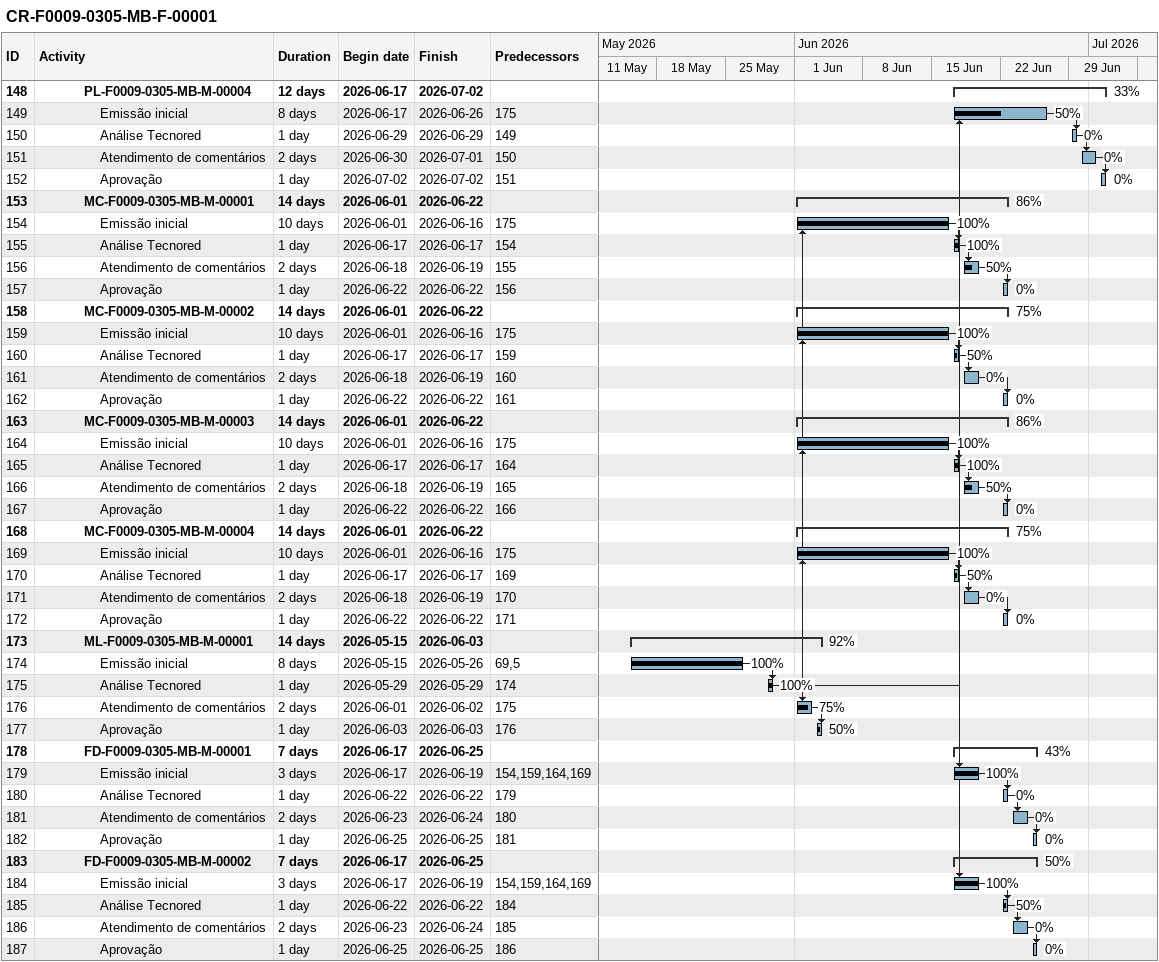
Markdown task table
CR-F0009-0305-MB-F-00001

| ID | Level | Task | Duration | Start | Finish | Predecessors | % complete |
|---|---|---|---|---|---|---|---|
| 148 | 4 | **PL-F0009-0305-MB-M-00004** | 12d | 2026-06-17 | 2026-07-02 |  | 33 |
| 149 | 5 | Emissão inicial | 8d | 2026-06-17 | 2026-06-26 | 175 | 50 |
| 150 | 5 | Análise Tecnored | 1d | 2026-06-29 | 2026-06-29 | 149 | 0 |
| 151 | 5 | Atendimento de comentários | 2d | 2026-06-30 | 2026-07-01 | 150 | 0 |
| 152 | 5 | Aprovação | 1d | 2026-07-02 | 2026-07-02 | 151 | 0 |
| 153 | 4 | **MC-F0009-0305-MB-M-00001** | 14d | 2026-06-01 | 2026-06-22 |  | 86 |
| 154 | 5 | Emissão inicial | 10d | 2026-06-01 | 2026-06-16 | 175 | 100 |
| 155 | 5 | Análise Tecnored | 1d | 2026-06-17 | 2026-06-17 | 154 | 100 |
| 156 | 5 | Atendimento de comentários | 2d | 2026-06-18 | 2026-06-19 | 155 | 50 |
| 157 | 5 | Aprovação | 1d | 2026-06-22 | 2026-06-22 | 156 | 0 |
| 158 | 4 | **MC-F0009-0305-MB-M-00002** | 14d | 2026-06-01 | 2026-06-22 |  | 75 |
| 159 | 5 | Emissão inicial | 10d | 2026-06-01 | 2026-06-16 | 175 | 100 |
| 160 | 5 | Análise Tecnored | 1d | 2026-06-17 | 2026-06-17 | 159 | 50 |
| 161 | 5 | Atendimento de comentários | 2d | 2026-06-18 | 2026-06-19 | 160 | 0 |
| 162 | 5 | Aprovação | 1d | 2026-06-22 | 2026-06-22 | 161 | 0 |
| 163 | 4 | **MC-F0009-0305-MB-M-00003** | 14d | 2026-06-01 | 2026-06-22 |  | 86 |
| 164 | 5 | Emissão inicial | 10d | 2026-06-01 | 2026-06-16 | 175 | 100 |
| 165 | 5 | Análise Tecnored | 1d | 2026-06-17 | 2026-06-17 | 164 | 100 |
| 166 | 5 | Atendimento de comentários | 2d | 2026-06-18 | 2026-06-19 | 165 | 50 |
| 167 | 5 | Aprovação | 1d | 2026-06-22 | 2026-06-22 | 166 | 0 |
| 168 | 4 | **MC-F0009-0305-MB-M-00004** | 14d | 2026-06-01 | 2026-06-22 |  | 75 |
| 169 | 5 | Emissão inicial | 10d | 2026-06-01 | 2026-06-16 | 175 | 100 |
| 170 | 5 | Análise Tecnored | 1d | 2026-06-17 | 2026-06-17 | 169 | 50 |
| 171 | 5 | Atendimento de comentários | 2d | 2026-06-18 | 2026-06-19 | 170 | 0 |
| 172 | 5 | Aprovação | 1d | 2026-06-22 | 2026-06-22 | 171 | 0 |
| 173 | 4 | **ML-F0009-0305-MB-M-00001** | 14d | 2026-05-15 | 2026-06-03 |  | 92 |
| 174 | 5 | Emissão inicial | 8d | 2026-05-15 | 2026-05-26 | 69, 5 | 100 |
| 175 | 5 | Análise Tecnored | 1d | 2026-05-29 | 2026-05-29 | 174 | 100 |
| 176 | 5 | Atendimento de comentários | 2d | 2026-06-01 | 2026-06-02 | 175 | 75 |
| 177 | 5 | Aprovação | 1d | 2026-06-03 | 2026-06-03 | 176 | 50 |
| 178 | 4 | **FD-F0009-0305-MB-M-00001** | 7d | 2026-06-17 | 2026-06-25 |  | 43 |
| 179 | 5 | Emissão inicial | 3d | 2026-06-17 | 2026-06-19 | 154, 159, 164, 169 | 100 |
| 180 | 5 | Análise Tecnored | 1d | 2026-06-22 | 2026-06-22 | 179 | 0 |
| 181 | 5 | Atendimento de comentários | 2d | 2026-06-23 | 2026-06-24 | 180 | 0 |
| 182 | 5 | Aprovação | 1d | 2026-06-25 | 2026-06-25 | 181 | 0 |
| 183 | 4 | **FD-F0009-0305-MB-M-00002** | 7d | 2026-06-17 | 2026-06-25 |  | 50 |
| 184 | 5 | Emissão inicial | 3d | 2026-06-17 | 2026-06-19 | 154, 159, 164, 169 | 100 |
| 185 | 5 | Análise Tecnored | 1d | 2026-06-22 | 2026-06-22 | 184 | 50 |
| 186 | 5 | Atendimento de comentários | 2d | 2026-06-23 | 2026-06-24 | 185 | 0 |
| 187 | 5 | Aprovação | 1d | 2026-06-25 | 2026-06-25 | 186 | 0 |
